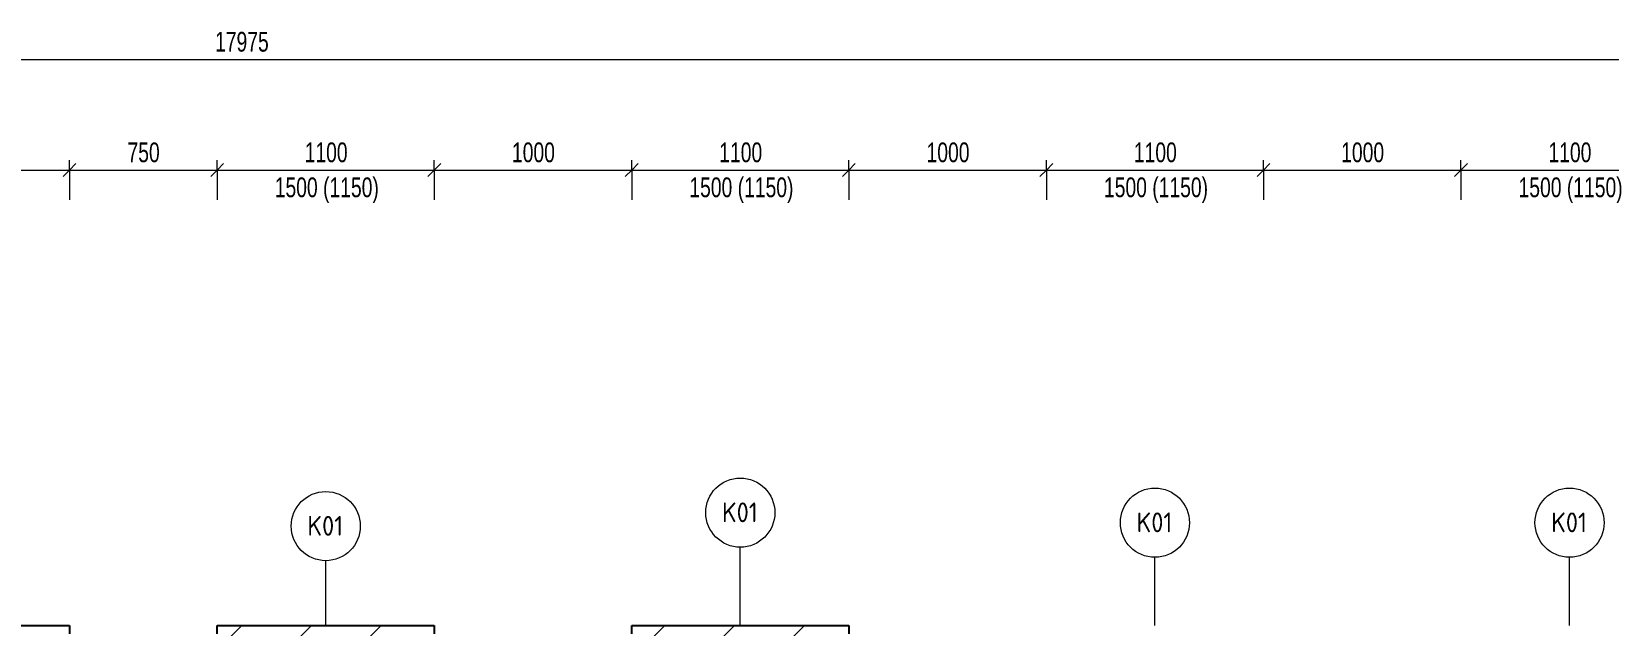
# Model space of a CAD drawing. Header units: millimetres. Extents: x -17526 to 208316, y -45352 to 20466.
# Drawn here: x 134241 to 142228, y -18228 to -15223 of the extents above; entities that cross this region are included whole.
import ezdxf

# ---------------------------------------------------------------- set-up
doc = ezdxf.new("R2010")
doc.units = ezdxf.units.MM
for name, color, linetype, lineweight in [('A-ANNO-DIMS', 211, 'Continuous', 9), ('A-ANNO-DIMS-50', 211, 'Continuous', 9), ('Q-SPCQ', 91, 'Continuous', 9), ('Q-SPCQ-IDEN', 132, 'Continuous', 9)]:
    doc.layers.add(name, color=color, linetype=linetype, lineweight=lineweight)
doc.styles.add('Arial_4', font='arial.ttf', dxfattribs={"width": 0.7, "height": 100})
doc.styles.add('ISOCPEUR', font='isocpeur.ttf', dxfattribs={"width": 0.9, "height": 100})
doc.dimstyles.new('Vnitřní_-_průhledné', dxfattribs={"dimscale": 304.8, "dimtxt": 102.02594, "dimasz": 0.213255, "dimexe": 0.164042, "dimexo": 0.0625, "dimgap": 0.032808, "dimtad": 1, "dimdec": 0, "dimrnd": 5, "dimzin": 0, "dimdsep": 46, "dimtxsty": 'Arial_4', "dimblk1": 'OBLIQUE', "dimblk2": 'OBLIQUE', "dimsah": 1, "dimcen": 0.09, "dimdle": 0.164042, "dimazin": 0, "dimtfac": 1, "dimtdec": 4, "dimtix": 1, "dimtmove": 0, "dimatfit": 3, "dimfxl": 0.492126, "dimfxlon": 1, "dimtvp": 1, "dimtolj": 1, "dimtzin": 0, "dimarcsym": 2})

# ---------------------------------------------------------------- blocks, each defined once
blk = doc.blocks.new('parapet_ext - parapet_ext-V126-2NP_NÁVRH B')
at = {"layer": 'Q-SPCQ', "lineweight": 13}
h = blk.add_hatch(dxfattribs=at)
h.set_pattern_fill('FP_131', color=21, style=0, pattern_type=2)
h.set_pattern_definition([(45, (-64797.45, 18528.17), (-176.7767, 176.7767), [])])
h.paths.add_polyline_path([(90.1, 0), (550, 0), (550, 300), (-550, 300), (-550, 0), (-520, 0)])
at = {"layer": 'Q-SPCQ', "color": 241, "lineweight": 25}
for p, q in [((-550, 258), (-550, 300)), ((-550, 300), (550, 300)), ((550, 300), (550, 258))]:
    blk.add_line(p, q, dxfattribs=at)
blk = doc.blocks.new('parapet_ext - parapet_ext-V128-2NP_NÁVRH B')
at = {"layer": 'Q-SPCQ', "lineweight": 13}
h = blk.add_hatch(dxfattribs=at)
h.set_pattern_fill('FP_133', color=21, style=0, pattern_type=2)
h.set_pattern_definition([(45, (-62697.45, 18528.17), (-176.7767, 176.7767), [])])
h.paths.add_polyline_path([(-174.4, 0), (550, 0), (550, 300), (-550, 300), (-550, 0), (-520, 0)])
at = {"layer": 'Q-SPCQ', "color": 241, "lineweight": 25}
for p, q in [((-550, 258), (-550, 300)), ((-550, 300), (550, 300)), ((550, 300), (550, 258))]:
    blk.add_line(p, q, dxfattribs=at)
blk = doc.blocks.new('DIMBLOCK9-2NP_NÁVRH B')
at = {"layer": 'A-ANNO-DIMS-50'}
for p, q in [((133333.2, -15923.9), (133333.2, -15873.9)), ((134433.2, -15923.9), (134433.2, -15873.9)), ((133333.2, -15923.9), (134433.2, -15923.9)), ((133333.2, -15923.9), (133333.2, -16073.9)), ((134433.2, -15923.9), (134433.2, -16073.9))]:
    blk.add_line(p, q, dxfattribs=at)
at = {"layer": 'A-ANNO-DIMS-50', "lineweight": 18}
for p, q in [((133333.2, -15923.9), (133365.7, -15891.4)), ((134433.2, -15923.9), (134465.7, -15891.4)), ((133333.2, -15923.9), (133300.7, -15956.4)), ((134433.2, -15923.9), (134400.7, -15956.4))]:
    blk.add_line(p, q, dxfattribs=at)
at = {"layer": 'A-ANNO-DIMS-50', "color": 0, "char_height": 100, "attachment_point": 1, "line_spacing_factor": 0.941778, "style": 'Arial_4'}
for s, insert, width in [('1100', (133776.4, -15784.1), 256.164), ('1500 (1150)', (133625, -15961.1), 619.69)]:
    blk.add_mtext(s, dxfattribs=dict(at, insert=insert, width=width))
blk = doc.blocks.new('_Oblique')
at = {"color": 0, "linetype": 'ByBlock', "lineweight": -2}
blk.add_line((-0.5, -0.5), (0.5, 0.5), dxfattribs=at)
blk = doc.blocks.new('DIMBLOCK10-2NP_NÁVRH B')
at = {"layer": 'A-ANNO-DIMS-50'}
for p, q in [((134433.2, -15923.9), (134433.2, -15873.9)), ((135181.1, -15923.9), (135181.1, -15873.9)), ((134433.2, -15923.9), (135181.1, -15923.9)), ((134433.2, -15923.9), (134433.2, -16073.9)), ((135181.1, -15923.9), (135181.1, -16073.9))]:
    blk.add_line(p, q, dxfattribs=at)
at = {"layer": 'A-ANNO-DIMS-50', "lineweight": 18}
for p, q in [((134433.2, -15923.9), (134465.7, -15891.4)), ((135181.1, -15923.9), (135213.6, -15891.4)), ((134433.2, -15923.9), (134400.7, -15956.4)), ((135181.1, -15923.9), (135148.6, -15956.4))]:
    blk.add_line(p, q, dxfattribs=at)
at = {"layer": 'A-ANNO-DIMS-50', "color": 0, "insert": (134727.1, -15784.1), "char_height": 100, "width": 192.123, "attachment_point": 1, "line_spacing_factor": 0.941778, "style": 'Arial_4'}
blk.add_mtext('750', dxfattribs=at)
blk = doc.blocks.new('DIMBLOCK11-2NP_NÁVRH B')
at = {"layer": 'A-ANNO-DIMS-50'}
for p, q in [((135181.1, -15923.9), (135181.1, -15873.9)), ((136281.1, -15923.9), (136281.1, -15873.9)), ((135181.1, -15923.9), (136281.1, -15923.9)), ((135181.1, -15923.9), (135181.1, -16073.9)), ((136281.1, -15923.9), (136281.1, -16073.9))]:
    blk.add_line(p, q, dxfattribs=at)
at = {"layer": 'A-ANNO-DIMS-50', "lineweight": 18}
for p, q in [((135181.1, -15923.9), (135213.6, -15891.4)), ((136281.1, -15923.9), (136313.6, -15891.4)), ((135181.1, -15923.9), (135148.6, -15956.4)), ((136281.1, -15923.9), (136248.6, -15956.4))]:
    blk.add_line(p, q, dxfattribs=at)
at = {"layer": 'A-ANNO-DIMS-50', "color": 0, "char_height": 100, "attachment_point": 1, "line_spacing_factor": 0.941778, "style": 'Arial_4'}
for s, insert, width in [('1100', (135624.4, -15784.1), 256.164), ('1500 (1150)', (135472.9, -15961.1), 619.69)]:
    blk.add_mtext(s, dxfattribs=dict(at, insert=insert, width=width))
blk = doc.blocks.new('DIMBLOCK12-2NP_NÁVRH B')
at = {"layer": 'A-ANNO-DIMS-50'}
for p, q in [((136281.1, -15923.9), (136281.1, -15873.9)), ((137281.1, -15923.9), (137281.1, -15873.9)), ((136281.1, -15923.9), (137281.1, -15923.9)), ((136281.1, -15923.9), (136281.1, -16073.9)), ((137281.1, -15923.9), (137281.1, -16073.9))]:
    blk.add_line(p, q, dxfattribs=at)
at = {"layer": 'A-ANNO-DIMS-50', "lineweight": 18}
for p, q in [((136281.1, -15923.9), (136313.6, -15891.4)), ((137281.1, -15923.9), (137313.6, -15891.4)), ((136281.1, -15923.9), (136248.6, -15956.4)), ((137281.1, -15923.9), (137248.6, -15956.4))]:
    blk.add_line(p, q, dxfattribs=at)
at = {"layer": 'A-ANNO-DIMS-50', "color": 0, "insert": (136674.4, -15784.1), "char_height": 100, "width": 256.164, "attachment_point": 1, "line_spacing_factor": 0.941778, "style": 'Arial_4'}
blk.add_mtext('1000', dxfattribs=at)
blk = doc.blocks.new('DIMBLOCK13-2NP_NÁVRH B')
at = {"layer": 'A-ANNO-DIMS-50'}
for p, q in [((137281.1, -15923.9), (137281.1, -15873.9)), ((138381.1, -15923.9), (138381.1, -15873.9)), ((137281.1, -15923.9), (138381.1, -15923.9)), ((137281.1, -15923.9), (137281.1, -16073.9)), ((138381.1, -15923.9), (138381.1, -16073.9))]:
    blk.add_line(p, q, dxfattribs=at)
at = {"layer": 'A-ANNO-DIMS-50', "lineweight": 18}
for p, q in [((137281.1, -15923.9), (137313.6, -15891.4)), ((138381.1, -15923.9), (138413.6, -15891.4)), ((137281.1, -15923.9), (137248.6, -15956.4)), ((138381.1, -15923.9), (138348.6, -15956.4))]:
    blk.add_line(p, q, dxfattribs=at)
at = {"layer": 'A-ANNO-DIMS-50', "color": 0, "char_height": 100, "attachment_point": 1, "line_spacing_factor": 0.941778, "style": 'Arial_4'}
for s, insert, width in [('1100', (137724.4, -15784.1), 256.164), ('1500 (1150)', (137572.9, -15961.1), 619.69)]:
    blk.add_mtext(s, dxfattribs=dict(at, insert=insert, width=width))
blk = doc.blocks.new('DIMBLOCK14-2NP_NÁVRH B')
at = {"layer": 'A-ANNO-DIMS-50'}
for p, q in [((138381.1, -15923.9), (138381.1, -15873.9)), ((139381.1, -15923.9), (139381.1, -15873.9)), ((138381.1, -15923.9), (139381.1, -15923.9)), ((138381.1, -15923.9), (138381.1, -16073.9)), ((139381.1, -15923.9), (139381.1, -16073.9))]:
    blk.add_line(p, q, dxfattribs=at)
at = {"layer": 'A-ANNO-DIMS-50', "lineweight": 18}
for p, q in [((138381.1, -15923.9), (138413.6, -15891.4)), ((139381.1, -15923.9), (139413.6, -15891.4)), ((138381.1, -15923.9), (138348.6, -15956.4)), ((139381.1, -15923.9), (139348.6, -15956.4))]:
    blk.add_line(p, q, dxfattribs=at)
at = {"layer": 'A-ANNO-DIMS-50', "color": 0, "insert": (138774.4, -15784.1), "char_height": 100, "width": 256.164, "attachment_point": 1, "line_spacing_factor": 0.941778, "style": 'Arial_4'}
blk.add_mtext('1000', dxfattribs=at)
blk = doc.blocks.new('DIMBLOCK15-2NP_NÁVRH B')
at = {"layer": 'A-ANNO-DIMS-50'}
for p, q in [((139381.1, -15923.9), (139381.1, -15873.9)), ((140481.1, -15923.9), (140481.1, -15873.9)), ((139381.1, -15923.9), (140481.1, -15923.9)), ((139381.1, -15923.9), (139381.1, -16073.9)), ((140481.1, -15923.9), (140481.1, -16073.9))]:
    blk.add_line(p, q, dxfattribs=at)
at = {"layer": 'A-ANNO-DIMS-50', "lineweight": 18}
for p, q in [((139381.1, -15923.9), (139413.6, -15891.4)), ((140481.1, -15923.9), (140513.6, -15891.4)), ((139381.1, -15923.9), (139348.6, -15956.4)), ((140481.1, -15923.9), (140448.6, -15956.4))]:
    blk.add_line(p, q, dxfattribs=at)
at = {"layer": 'A-ANNO-DIMS-50', "color": 0, "char_height": 100, "attachment_point": 1, "line_spacing_factor": 0.941778, "style": 'Arial_4'}
for s, insert, width in [('1100', (139824.4, -15784.1), 256.164), ('1500 (1150)', (139672.9, -15961.1), 619.69)]:
    blk.add_mtext(s, dxfattribs=dict(at, insert=insert, width=width))
blk = doc.blocks.new('DIMBLOCK16-2NP_NÁVRH B')
at = {"layer": 'A-ANNO-DIMS-50'}
for p, q in [((140481.1, -15923.9), (140481.1, -15873.9)), ((141481.1, -15923.9), (141481.1, -15873.9)), ((140481.1, -15923.9), (141481.1, -15923.9)), ((140481.1, -15923.9), (140481.1, -16073.9)), ((141481.1, -15923.9), (141481.1, -16073.9))]:
    blk.add_line(p, q, dxfattribs=at)
at = {"layer": 'A-ANNO-DIMS-50', "lineweight": 18}
for p, q in [((140481.1, -15923.9), (140513.6, -15891.4)), ((141481.1, -15923.9), (141513.6, -15891.4)), ((140481.1, -15923.9), (140448.6, -15956.4)), ((141481.1, -15923.9), (141448.6, -15956.4))]:
    blk.add_line(p, q, dxfattribs=at)
at = {"layer": 'A-ANNO-DIMS-50', "color": 0, "insert": (140874.4, -15784.1), "char_height": 100, "width": 256.164, "attachment_point": 1, "line_spacing_factor": 0.941778, "style": 'Arial_4'}
blk.add_mtext('1000', dxfattribs=at)
blk = doc.blocks.new('DIMBLOCK17-2NP_NÁVRH B')
at = {"layer": 'A-ANNO-DIMS-50'}
for p, q in [((141481.1, -15923.9), (141481.1, -15873.9)), ((142581.1, -15923.9), (142581.1, -15873.9)), ((141481.1, -15923.9), (142581.1, -15923.9)), ((141481.1, -15923.9), (141481.1, -16073.9)), ((142581.1, -15923.9), (142581.1, -16073.9))]:
    blk.add_line(p, q, dxfattribs=at)
at = {"layer": 'A-ANNO-DIMS-50', "lineweight": 18}
for p, q in [((141481.1, -15923.9), (141513.6, -15891.4)), ((142581.1, -15923.9), (142613.6, -15891.4)), ((141481.1, -15923.9), (141448.6, -15956.4)), ((142581.1, -15923.9), (142548.6, -15956.4))]:
    blk.add_line(p, q, dxfattribs=at)
at = {"layer": 'A-ANNO-DIMS-50', "color": 0, "char_height": 100, "attachment_point": 1, "line_spacing_factor": 0.941778, "style": 'Arial_4'}
for s, insert, width in [('1100', (141924.4, -15784.1), 256.164), ('1500 (1150)', (141772.9, -15961.1), 619.69)]:
    blk.add_mtext(s, dxfattribs=dict(at, insert=insert, width=width))
blk = doc.blocks.new('DIMBLOCK93-2NP_NÁVRH B')
at = {"layer": 'A-ANNO-DIMS-50'}
for p, q in [((126317.1, -15364.2), (126317.1, -15314.2)), ((144291, -15364.2), (144291, -15314.2)), ((126267.1, -15364.2), (144291, -15364.2)), ((126317.1, -15364.2), (126317.1, -15514.2)), ((144291, -15364.2), (144291, -15740.4))]:
    blk.add_line(p, q, dxfattribs=at)
at = {"layer": 'A-ANNO-DIMS-50', "lineweight": 18}
for p, q in [((126317.1, -15364.2), (126349.6, -15331.7)), ((144291, -15364.2), (144323.5, -15331.7)), ((126317.1, -15364.2), (126284.6, -15396.7)), ((144291, -15364.2), (144258.5, -15396.7))]:
    blk.add_line(p, q, dxfattribs=at)
at = {"layer": 'A-ANNO-DIMS-50', "color": 0, "insert": (135170.6, -15224.4), "char_height": 100, "width": 320.204, "attachment_point": 1, "line_spacing_factor": 0.941778, "style": 'Arial_4'}
blk.add_mtext('17975', dxfattribs=at)
blk = doc.blocks.new('Popiska speciální vybavení - Popiska okna_Bublina-1426311-2NP_NÁVRH B')
at = {"layer": 'Q-SPCQ-IDEN'}
blk.add_circle((0, 0), 3.5, dxfattribs=at)

msp = doc.modelspace()

# ---------------------------------------------------------------- linework, layer by layer
at = {"layer": 'Q-SPCQ', "color": 241, "lineweight": 25}
for p, q in [((133333.2, -18228.2), (134433.2, -18228.2)), ((134433.2, -18228.2), (134433.2, -18270.2))]:
    msp.add_line(p, q, dxfattribs=at)
at = {"layer": 'Q-SPCQ-IDEN'}
for p, q in [((137831.1, -18228.2), (137831.1, -17832.4)), ((139931.1, -18228.2), (139931.1, -17883.2)), ((142031.1, -18228.2), (142031.1, -17883.2)), ((135731.1, -18228.2), (135731.1, -17900.5))]:
    msp.add_line(p, q, dxfattribs=at)

# ---------------------------------------------------------------- block references
at = {"layer": 'Q-SPCQ', "color": 241, "lineweight": 25}
for name, p in [('parapet_ext - parapet_ext-V128-2NP_NÁVRH B', (135731.1, -18528.2)), ('parapet_ext - parapet_ext-V126-2NP_NÁVRH B', (137831.1, -18528.2))]:
    msp.add_blockref(name, p, dxfattribs=at)
at = {"layer": 'Q-SPCQ-IDEN', "xscale": 49.99999999999998, "yscale": 49.99999999999998, "zscale": 49.99999999999998}
for p in [(137831.1, -17657.4), (135731.1, -17725.5), (139931.1, -17708.2), (142031.1, -17708.2)]:
    msp.add_blockref('Popiska speciální vybavení - Popiska okna_Bublina-1426311-2NP_NÁVRH B', p, dxfattribs=at)

# ---------------------------------------------------------------- texts
at = {"layer": 'Q-SPCQ-IDEN', "char_height": 100, "width": 223.671, "attachment_point": 1, "style": 'ISOCPEUR'}
for insert in [(137738.1, -17605.9), (135638.1, -17673.9), (139838.1, -17656.6), (141938.1, -17656.6)]:
    msp.add_mtext('K01', dxfattribs=dict(at, insert=insert))

# ---------------------------------------------------------------- dimensions: what is measured, and where the dimension line sits
at = {"layer": 'A-ANNO-DIMS'}
for base, p1, p2, override, picture, middle in [((144291, -15364.2), (126317.1, -15514.2), (144291, -15740.4), {"dimpost": '<>', "dimfxl": 17975.351572}, 'DIMBLOCK93-2NP_NÁVRH B', (135304, -15303.2)), ((135181.1, -15923.9), (134433.2, -16073.9), (135181.1, -16073.9), {"dimpost": '<>', "dimfxl": 747.959492}, 'DIMBLOCK10-2NP_NÁVRH B', (134807.1, -15862.9)), ((137281.1, -15923.9), (136281.1, -16073.9), (137281.1, -16073.9), {"dimpost": '<>', "dimfxl": 1000}, 'DIMBLOCK12-2NP_NÁVRH B', (136781.1, -15862.9)), ((139381.1, -15923.9), (138381.1, -16073.9), (139381.1, -16073.9), {"dimpost": '<>', "dimfxl": 1000}, 'DIMBLOCK14-2NP_NÁVRH B', (138881.1, -15862.9)), ((141481.1, -15923.9), (140481.1, -16073.9), (141481.1, -16073.9), {"dimpost": '<>', "dimfxl": 1000}, 'DIMBLOCK16-2NP_NÁVRH B', (140981.1, -15862.9))]:
    dim = msp.add_linear_dim(base=base, p1=p1, p2=p2, dimstyle='Vnitřní_-_průhledné', override=override, dxfattribs=at)
    dim.commit()
    dim.dimension.update_dxf_attribs({"geometry": picture, "text_midpoint": middle})
for base, p1, p2, picture, middle in [((134433.2, -15923.9), (133333.2, -16073.9), (134433.2, -16073.9), 'DIMBLOCK9-2NP_NÁVRH B', (133883.2, -15923.9)), ((136281.1, -15923.9), (135181.1, -16073.9), (136281.1, -16073.9), 'DIMBLOCK11-2NP_NÁVRH B', (135731.1, -15923.9)), ((138381.1, -15923.9), (137281.1, -16073.9), (138381.1, -16073.9), 'DIMBLOCK13-2NP_NÁVRH B', (137831.1, -15923.9)), ((140481.1, -15923.9), (139381.1, -16073.9), (140481.1, -16073.9), 'DIMBLOCK15-2NP_NÁVRH B', (139931.1, -15923.9)), ((142581.1, -15923.9), (141481.1, -16073.9), (142581.1, -16073.9), 'DIMBLOCK17-2NP_NÁVRH B', (142031.1, -15923.9))]:
    dim = msp.add_linear_dim(base=base, p1=p1, p2=p2, text='<>\\X1500 (1150)', dimstyle='Vnitřní_-_průhledné', override={"dimpost": '<>', "dimfxl": 1100}, dxfattribs=at)
    dim.commit()
    dim.dimension.update_dxf_attribs({"geometry": picture, "text_midpoint": middle})

doc.saveas('drawing.dxf')
